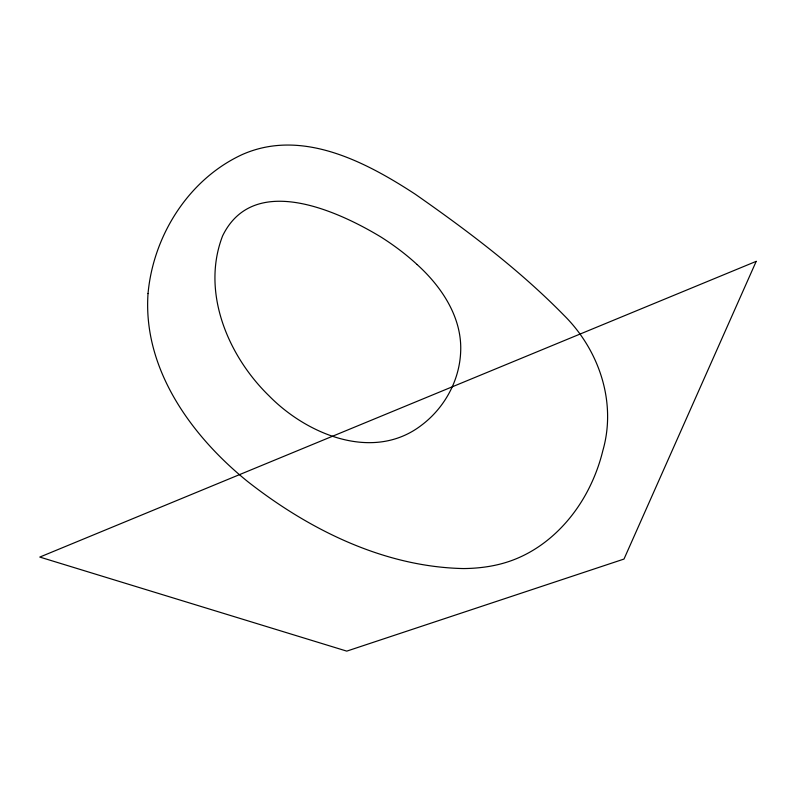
<?xml version="1.0" encoding="UTF-8"?>
<svg xmlns="http://www.w3.org/2000/svg" width="796" height="796" viewBox="0 0 796 796"><rect width="100%" height="100%" fill="white"/><g stroke="black" fill="none" stroke-linecap="round" stroke-linejoin="round"><path stroke-width="1.19" d="M417.094 264.531C441.79 286.898 462.466 317.803 460.635 352.439C459.312 380.995 444.248 408.159 421.472 425.253C373.334 462.227 306.948 434.526 269.068 395.861C227.974 355.911 200.91 291.983 222.621 235.845C253.486 172.493 337.096 210.552 380.727 236.88A204.323 122.395 16.9 0 1 417.094 264.531M148.036 293.545C142.693 369.155 191.677 436.327 247.884 481.719C309.336 529.837 384.1 566.891 463.401 568.563A136.026 81.481 16.9 0 0 505.341 562.643C543.151 551.26 572.981 521.29 589.965 486.306A489.878 293.445 16.9 0 0 602.841 450.626C616.781 402.259 599.07 350.041 563.946 315.266C519.111 269.555 467.59 230.76 415.214 194.174C365.533 161.727 301.674 128.136 242.153 154.593C188.652 179.289 153.28 235.596 148.036 293.545M756.2 261.357L623.994 559.061L346.767 651.128L39.8 557.071L756.2 261.357"/></g></svg>
